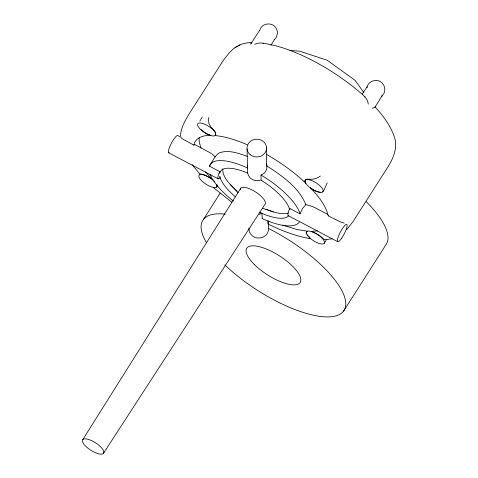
<?xml version="1.0" encoding="UTF-8"?>
<svg xmlns="http://www.w3.org/2000/svg" width="478" height="478" viewBox="0 0 478 478"><rect width="100%" height="100%" fill="white"/><g stroke="black" fill="none" stroke-linecap="round" stroke-linejoin="round"><path stroke-width="0.72" d="M247.054 149.017L247.676 172.911L248.411 175.45A9.763 8.885 -1.4 0 0 258.329 180.666L261.119 179.985L261 175.044L263.731 173.574L265.66 171.459L266.766 168.818L266.479 147.146M267.913 223.501L267.991 220.794M222.706 168.854C222.461 178.987 232.416 185.823 238.092 192.807M180.594 136.003C180.642 128.152 184.92 121.131 188.72 114.553L223.172 60.598L229.458 52.622L232.971 49.115L237.022 46.48M247.508 167.832L247.688 165.131M372.302 108.171L373.473 107.986L375.069 106.863C383.458 116.011 391.124 126.359 394.816 138.345C397.642 148.718 392.91 159.174 387.401 167.76L352.949 221.72L346.67 229.697M199.093 137.664L199.278 142.091L200.975 148.114M205.48 171.853L211.838 178.987L205.863 175.581A10.6 3.304 34.6 0 0 200.993 174.135L200.001 174.297L200.043 173.932M208.886 117.445L208.378 119.954L209.047 123.808L210.888 127.136L212.549 128.648A10.6 4.075 35.3 0 1 215.626 133.093L215.668 135.053L215.064 135.561C226.214 136.63 236.933 140.341 247.18 144.714M169.343 152.787A9.763 2.115 -62.3 0 1 170.939 144.069A9.763 2.115 -62.3 0 1 177.906 135.609L180.559 137.001L182.028 138.62L193.847 145.139C195.12 137.461 204.064 135.071 210.774 135.358L206.795 133.852L204.817 132.585A10.6 3.985 35.6 0 1 201.262 129.61M247.544 173.096A40.678 14.382 32.6 0 0 219.79 173.191L219.719 171.602L209.43 166.189C212.543 161.755 214.461 155.971 219.055 152.978C228.388 149.357 238.636 153.354 247.604 156.426M366.99 87.39L367.134 86.882L367.008 87.247M209.43 166.189L209.579 165.681A53.046 18.756 32.6 0 1 246.319 167.402L247.556 167.975M288.843 215.644A9.763 2.115 -62.3 0 1 288.73 210.888L289.734 208.432L300.029 213.845L302.688 208.265L305.83 204.668L311.274 206.108L314.865 207.649L327.836 214.473M250.657 44.185L259.859 29.989C261.783 22.717 272.962 21.815 276.266 28.471C277.927 31.405 277.634 34.99 275.973 37.846C275.872 37.965 273.494 40.732 274.587 39.327L270.877 45.362M219.719 171.602L218.715 174.058A9.763 2.115 -62.3 0 0 218.828 178.82L219.88 178.055L219.868 176.496A40.678 14.382 32.6 0 0 235.624 196.996M327.197 182.895L324.048 190.017L322.686 191.72M199.846 121.185L200.39 120.169M200.658 119.661L202.176 117.134M375.051 107.156L382.012 95.839C380.44 97.811 384.963 92.69 384.312 92.254C385.836 88.293 383.852 83.495 380.183 81.481C375.487 78.691 368.407 81.666 367.283 86.5L362.145 94.256M324.311 243.183L326.594 239.466M82.843 439.515L240.804 188.147M203.329 219.575L220.197 193.16M343.592 311.1L385.758 245.059A83.769 29.618 32.6 0 0 366.208 201.656M103.379 453.467A12.446 4.404 32.6 0 0 90.754 440.268A12.446 4.404 32.6 0 0 85.204 445.741A12.446 4.404 32.6 0 0 103.379 453.467L264.878 204.5A14.591 5.156 32.6 0 0 254.666 191.385A14.591 5.156 32.6 0 0 240.237 189.694M250.902 43.516L251.828 42.584M193.847 145.139L195.018 144.613L211.539 153.558M320.326 176.065C317.111 178.629 312.654 179.794 308.585 179.166A10.6 4.236 31 0 0 305.239 180.23L304.976 181.168L305.986 183.391C294.078 172.062 280.598 162.454 266.348 154.304M237.877 46.019C241.988 43.45 246.917 42.715 251.685 42.566M234.835 47.681L240.028 44.842M318.294 191.827A10.6 4.183 30.5 0 1 316.311 191.236L314.225 190.358L310.383 187.758C317.924 195.849 325.661 204.781 328.231 215.823L328.75 215.554M254.613 44.37C260.863 41.204 267.853 44.436 274.247 45.392C288.061 48.929 301.236 54.6 313.849 61.184C329.587 69.507 344.495 79.414 358.153 90.826C362.378 94.501 367.881 98.008 368.251 104.144M259.363 212.226L261.938 213.576L262.225 218.47M288.354 213.069C279.54 215.327 270.679 210.643 262.464 208.289M332.246 238.755L325.596 239.681L323.875 239.448L322.698 238.158A10.6 3.501 29.5 0 0 317.356 234.232L311.447 231.382L317.619 230.838M259.148 214.258L261.938 213.576M289.871 50.548L299.503 51.128L327.209 60.24L355.178 80.418L363.77 92.535M310.455 238.701C295.577 236.186 281.411 230.569 267.895 223.991M344.244 223.107L340.527 221.995L328.231 215.823M282.713 225.138L297.041 229.53L307.157 231.185L306.237 232.714L306.488 233.808A10.576 3.74 32.6 0 0 316.167 242.25A10.576 3.74 32.6 0 0 324.496 242.645A10.576 3.74 32.6 0 0 317.302 234.316L315.271 233.139A10.576 3.74 32.6 0 0 306.237 232.714L306.547 233.724M265.899 209.268L267.734 209.926M268.343 210.141L273.291 211.927M364.457 96.664L365.067 96.92M262.058 218.518L263.294 219.085A53.046 18.756 32.6 0 0 299.216 222.222M168.614 152.751L218.105 178.784M288.12 215.614L337.605 241.641M261 175.044L262.237 175.773A53.046 18.756 32.6 0 1 299.849 213.17L300.029 213.845M266.933 165.997C282.175 175.904 298.768 187.227 305.83 204.668M263.073 43.265L263.725 43.677M231.794 202.236L213.708 187.812M236.114 190.381L237.094 191.182M212.071 153.928L215.261 157.023M230.486 184.789L235.732 190.005M200.001 174.297L192.156 164.713M216.881 184.651L216.934 186.587A10.6 3.25 34 0 1 216.343 187.059M266.461 163.231L266.939 165.932M289.734 208.432L289.764 209.669M268.283 221.009L268.463 228.233A9.763 8.885 -1.4 0 1 259.727 238.002A9.763 8.885 -1.4 0 1 249.032 230.103L248.978 227.934M310.013 237.56A10.6 3.412 29.9 0 1 307.306 234.913M320.075 192.108A10.6 4.183 30.5 0 1 318.916 191.959M214.574 181.556A10.576 3.74 32.6 0 0 207.84 176.627L205.809 175.671A10.576 3.74 32.6 0 0 198.842 176.549A10.576 3.74 32.6 0 0 207.374 185.028A10.576 3.74 32.6 0 0 216.881 186.677L217.09 185.817A10.576 3.74 32.6 0 0 216.833 184.723M233.36 201.029A53.046 18.756 32.6 0 1 210.177 174.464M288.563 215.835A40.678 14.382 32.6 0 1 259.231 212.113M261.257 180.308A40.678 14.382 32.6 0 1 289.602 209.376M268.194 228.353A83.769 29.618 32.6 0 1 341.895 312.881A83.769 29.618 32.6 0 1 224.851 264.902M206.508 242.782A83.769 29.618 32.6 0 1 225.102 214.126M259.584 30.741L259.709 30.371L259.584 30.741M305.185 180.314L304.976 181.168A10.576 3.74 32.6 0 0 314.225 190.358L316.251 191.32A10.576 3.74 32.6 0 0 323.218 190.441A10.576 3.74 32.6 0 0 314.691 181.963A10.576 3.74 32.6 0 0 305.185 180.314M206.795 133.852L204.757 132.675A10.576 3.74 32.6 0 1 197.569 124.346A10.576 3.74 32.6 0 1 205.899 124.734A10.576 3.74 32.6 0 1 215.572 133.177L215.829 134.276A10.576 3.74 32.6 0 1 206.795 133.852M341.328 238.63A9.763 2.115 -62.3 0 0 346.897 224.499A9.763 2.115 -62.3 0 0 338.532 236.084A9.763 2.115 -62.3 0 0 341.328 238.63M250.203 154.687A9.763 8.885 -1.4 0 0 266.306 149.925A9.763 8.885 -1.4 0 0 253.782 139.636A9.763 8.885 -1.4 0 0 250.203 154.687M254.302 264.442A31.733 11.221 32.6 0 0 300.023 282.671A31.733 11.221 32.6 0 0 266.055 248.901A31.733 11.221 32.6 0 0 254.302 264.442"/></g></svg>
